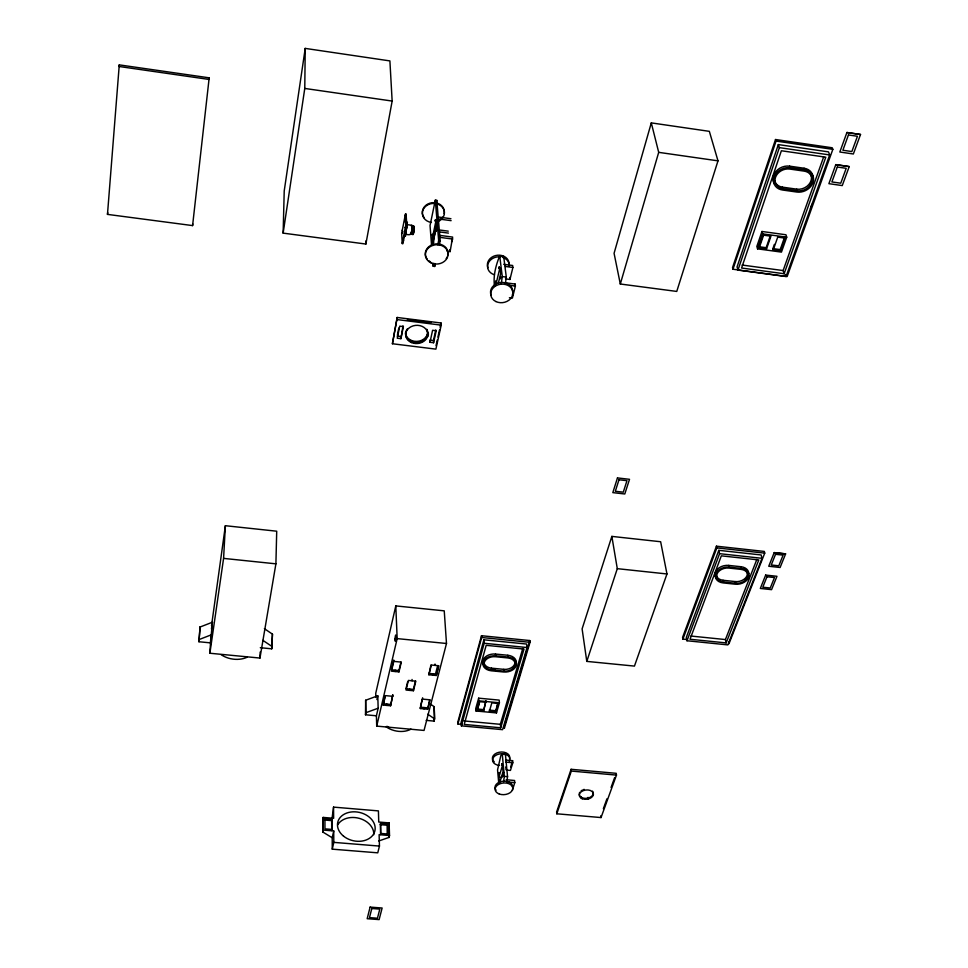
<?xml version="1.0" encoding="UTF-8"?>
<svg xmlns="http://www.w3.org/2000/svg" width="968" height="968" viewBox="0 0 968 968"><rect width="100%" height="100%" fill="white"/><g stroke="black" fill="none" stroke-linecap="round" stroke-linejoin="round"><path stroke-width="1.45" d="M283.14 233.131L304.775 88.439L305.222 48.4L389.898 60.911L392.149 101.059L365.88 244.045L283.14 233.131L284.217 190.962L305.222 48.4M411.981 227.48L411.836 225.278L406.633 224.576M413.469 227.686L413.554 226.802M414.219 227.782L414.292 226.911M210.915 635.952L209.887 653.243L259.969 658.058L275.904 563.836L276.715 531.202L225.375 525.709L211.508 625.86M260.307 647.701L271.742 648.814L272.444 634.125L264.373 628.68M271.742 648.814L272.48 634.1M259.969 658.058L260.162 652.069M209.887 653.243L223.584 558.391L225.375 525.709M411.944 228.194L412.065 227.226M413.433 228.387L413.53 227.48M414.28 227.577L414.11 229.259M200.049 626.986L198.948 641.748L210.504 642.873L212.416 622.23L200.086 627.01L199.771 629.285M198.948 641.748L200.086 627.01M209.185 77.827L192.584 225.592L107.472 214.388L119.27 64.88L209.185 77.827L209.04 79.437L119.016 66.477L119.27 64.88M411.884 228.956L412.017 228M412.852 231.775L412.925 231.013M413.493 228.242L413.276 229.96M414.231 228.339L413.675 232.55M192.584 225.592L192.741 223.898M433.277 245.436L433.277 244.238L432.986 245.315M411.594 231.497L411.944 228.859M411.727 230.638L411.848 229.743M413.324 229.948L412.925 232.453M414.074 230.045L413.82 231.763M501.267 283.866L502.271 276.582L499.706 255.915L503.675 256.447L506.3 277.114L505.49 282.934M211.435 629.043L212.416 622.23M503.578 781.648L504.34 776.36L502.271 754.254L505.441 754.544L507.547 776.639L506.784 781.926M107.472 214.388L107.726 212.706M402.797 231.788L402.289 230.13L405.459 214.109L406.112 214.194L406.741 224.407L406.487 225.701L405.64 225.726L402.894 240.391L403.547 240.475L406.487 225.701M411.557 231.34L411.291 232.998M413.046 231.533L412.622 233.712M403.547 240.475L402.918 243.67L402.252 243.573L401.659 233.312L402.289 230.13M404.636 221.684L405.205 218.841M405.652 217.292L406.112 214.194M402.252 243.573L402.894 240.391M405.822 225.604L405.459 214.109M405.06 235.406L405.302 234.123L405.423 236.131L403.862 235.926M405.423 236.131L407.371 222.156L407.117 222.87M397.195 317.468L392.415 343.749L435.89 349.133L441.214 325.139L441.045 322.997L397.195 317.468L392.415 343.749M397.437 334.722L398.804 328.019M400.909 338.667L403.402 326.615L399.736 326.156L397.267 338.219L400.909 338.667L403.003 325.805M439.254 245.049L440.174 240.766L436.786 200.364L435.31 200.158L430.034 225.544L431.559 245.146M436.193 203.183L436.786 200.364M436.048 220.45L436.52 226.161L432.478 245.327L432.031 239.58L436.048 220.45L437.536 220.643M433.737 242.653L433.507 239.774L436.919 223.584M435.298 263.599L434.692 266.454L433.192 266.26L433.809 263.405M437.754 244.843L438.661 240.572L435.31 200.158M406.088 232.308L406.802 224.891M333.561 807.118L333.633 818.287L323.179 817.415L322.767 819.315L322.767 831.996L332.206 837.744L332.278 849.166L377.762 852.832L379.456 846.08L379.117 834.67L389.535 835.529L389.1 822.897L378.742 822.038L378.415 810.894L333.561 807.118L332.084 818.105M427.832 336.67L428.449 333.851M324.933 818.904L324.679 820.041L331.649 820.622L331.903 819.485L324.933 818.904L324.958 828.85L331.964 829.431L331.903 819.485M411.424 232.054L410.989 234.014M322.792 831.972L323.179 817.415M451.548 242.109L452.092 239.604M429.974 342.285L432.599 330.269L436.229 330.729L433.591 342.733L429.974 342.285L429.816 340.131L433.434 340.579L433.591 342.733M447.131 251.208L450.096 251.607L452.649 237.087L439.242 235.297M433.434 340.579L435.781 329.906M413.517 233.24L413.663 232.356M436.048 345.564L437.294 339.925M437.923 337.106L439.484 330.052M440.101 327.22L441.045 322.997M331.964 829.431L331.709 830.568L331.649 820.622M332.206 837.744L333.73 830.943L323.203 830.072M332.278 849.166L333.803 842.378L333.73 830.943M365.493 714.783L365.964 712.678L378.161 708.213L377.786 695.798L365.662 700.251L365.493 714.783L376.407 715.788L378.161 708.213M376.407 715.788L376.709 726.109L424.044 730.441L446.49 643.49L444.239 610.844L395.791 605.908L375.741 693.269L375.862 697.432M376.915 699.574L377.786 695.798M376.709 726.109L397.17 638.614L395.791 605.908M390.6 705.769L392.79 694.963L390.6 705.769L383.219 705.079L385.07 695.617M383.219 705.079L385.433 695.629L392.851 696.319M393.77 661.386L391.483 671.175L398.973 671.889L401.309 662.112L393.77 661.386L393.722 660.031L391.423 669.82L398.925 670.534L398.973 671.889M398.925 670.534L400.921 662.16M495.87 284.725L499.96 267.712L500.686 273.484L498.278 283.418M407.649 681.835L405.979 688.684L413.384 689.385L415.417 681.17M505.514 278.869L509.954 279.45L512.907 267.458L512.641 265.498L503.723 264.325M380.533 834.585L380.509 823.526L387.43 824.107L387.478 835.154L387.43 824.107M413.457 690.741L415.829 681.157L408.387 680.443L406.04 690.039L413.457 690.741L413.384 689.385M512.435 294.889L513.028 292.481M514.528 286.455L515.121 284.035L504.594 282.668M515.121 284.035L515.399 286.044L512.399 298.108L509.398 297.721M389.1 822.897L389.063 837.405L378.73 840.986M420.584 705.841L422.29 699.126M428.872 674.769L431.341 665.028L438.831 665.754L436.326 675.482L428.872 674.769L430.905 665.076M422.701 699.126L430.07 699.816L427.65 709.217L420.318 708.54L422.629 697.771M389.063 837.405L389.535 835.529M435.491 674.018L437.379 666.698M427.65 709.217L429.647 699.816M436.326 675.482L438.383 665.79M426.186 720.374L434.293 721.124L434.124 706.628L430.579 704.232M412.779 232.889L412.223 234.51L412.017 233.796M413.372 233.808L413.517 232.986M504.183 726.508L504.364 728.287L530.016 642.328L529.811 640.55L481.495 635.722L457.779 722.225L457.912 724.004L462.401 724.427M457.912 724.004L481.653 637.501L481.495 635.722M483.891 639.812L461.107 722.394L461.373 725.867L502.574 729.666L527.028 647.531L526.64 644.059L483.891 639.812L484.194 643.272L461.373 725.867M478.652 698.17L475.796 708.322L476.014 710.996L496.463 712.908L499.415 702.78L499.161 700.106L478.652 698.17L478.882 700.844L476.014 710.996M483.576 710.923L485.924 700.965L483.576 710.923L477.321 710.33L479.233 701.812M477.321 710.33L479.753 701.703L486.033 702.296M651.295 122.888L614.075 253.313L620.306 284.011L676.753 291.428L717.99 160.845L709.338 131.345L651.295 122.888L658.7 152.351L620.306 284.011M495.604 712.049L498.109 703.433L491.841 702.853L489.348 711.456L495.604 712.049L497.516 703.7M500.686 727.791L524.027 649.068L486.19 645.329L464.229 724.427L500.686 727.791L500.347 724.318L522.793 648.463M504.618 725.08L508.031 713.622M508.89 710.754L511.878 700.723M513.584 694.988L515.714 687.825M516.573 684.969L522.551 664.907M524.257 659.172L526.398 652.009M527.245 649.141L529.811 640.55M499.379 782.108L498.919 777.171L502.477 765.434L503.058 771.617L499.887 782.035M502.489 776.142L503.675 772.234M510.632 767.043L512.592 760.666L505.671 760.049M512.592 760.666L512.81 762.76L510.451 770.419L506.312 770.044M512.399 790.275L514.794 782.628L514.577 780.486L506.191 779.748M611.849 536.393L582.107 628.873L586.789 661.398L634.451 666.093L666.964 573.964L660.648 541.741L611.849 536.393L617.294 568.664L586.789 661.398M405.931 232.889C404.176 234.897 411.606 235.684 411.146 233.203M775.513 139.513L732.534 267.616L732.982 269.237L787.165 276.497L832.843 149.35L832.25 147.777L775.513 139.513L776.046 141.074L732.982 269.237M411.436 226.101L411.836 225.278M778.32 144.583L737.047 266.914L737.955 270.096L786.04 276.533L829.661 154.941L828.511 151.879L778.32 144.583L779.361 147.632L737.955 270.096M571.096 769.294L556.612 812.007L556.818 813.798L601.031 817.561L616.471 775.102L616.205 773.311L571.096 769.294L571.326 771.072L556.818 813.798M413.384 233.506L412.973 234.607L412.816 233.591M761.961 231.473L756.831 246.441L757.569 248.861L781.454 252.116L786.73 237.184L785.943 234.764L761.961 231.473L762.711 233.881L757.569 248.861M759.335 245.291L762.736 235.393M766.535 248.921L770.951 236.192L763.595 235.188L759.227 247.917L766.535 248.921L766.16 247.699L770.08 236.398M773.287 249.829L777.727 237.124L785.06 238.14L780.583 250.833L773.287 249.829L772.9 248.619L774.376 244.384M780.583 250.833L780.196 249.611L784.564 237.208L784.963 238.418M784.128 273.738L825.801 157.191L781.382 150.754L741.585 268.027L784.128 273.738L783.124 270.556L823.647 156.961M810.47 208.507L811.983 204.272M603.354 808.703L606.948 798.794M611.062 787.468L614.656 777.558M860.528 134.492L853.352 153.985L839.837 152.012L846.915 132.483L860.528 134.492L846.94 132.519M728.577 642.038L728.965 643.756L764.744 553.139L764.321 551.433L716.441 546.182L682.585 637.367L682.924 639.098L687.377 639.545M682.924 639.098L716.828 547.888L716.441 546.182M718.813 550.332L686.324 637.392L686.99 640.755L727.827 644.894L761.997 558.306L761.163 554.966L718.813 550.332L719.575 553.672L686.99 640.755M726.157 642.909L758.803 559.928L721.329 555.838L690.027 639.255L726.157 642.909L725.419 639.558L756.867 559.395M774.206 552.607L768.749 566.256L780.111 567.49L785.617 553.865L774.206 552.607L785.58 553.877M499.706 255.915C495.798 265.365 493.014 276.122 494.539 286.383M411.557 226.076L411.993 226.875M413.058 225.943L413.481 227.069M413.808 226.04L414.231 227.177M413.784 226.379L414.207 226.669M502.271 754.254L500.843 755.572L497.552 769.899L498.75 783.148M413.167 226.028L413.469 226.572M199.263 639.485L211.677 634.681M387.757 834.029L380.811 833.448L380.509 823.526M333.803 842.378L379.456 846.08M380.23 824.663L387.139 825.232M571.326 771.072L616.471 775.102M504.34 776.36L507.547 776.639M498.919 777.171L502.089 777.449M507.789 782.011L514.794 782.628M505.877 762.143L512.81 762.76M463.962 720.942L500.347 724.318M477.2 709L483.468 709.58M489.227 710.125L495.471 710.706M383.171 703.724L390.54 704.414M427.566 707.874L420.245 707.185L420.318 708.54M478.882 700.844L499.415 702.78M483.976 662.415A9.426 6.643 -5.3 0 0 491.502 668.162L503.735 669.348A9.414 6.631 -5.6 0 0 515.024 661.93M492.615 669.166L495.326 669.433M491.659 669.941L503.917 671.126A9.426 6.631 -5.6 0 0 515.024 665.427A9.426 6.631 -5.6 0 0 507.74 657.925L495.41 656.715A9.438 6.643 -5.3 0 0 484.303 662.427A9.438 6.643 -5.3 0 0 491.659 669.941L491.502 668.162M428.8 673.413L436.241 674.127M484.194 643.272L527.028 647.531M397.17 638.614L446.49 643.49M483.274 664.423A10.684 7.526 -5.3 0 1 485.367 656.921A10.684 7.526 -5.3 0 1 495.495 654.053L507.813 655.263A10.672 7.514 -5.6 0 1 516.053 663.794M495.664 655.832L507.994 657.042A10.684 7.514 -5.6 0 1 516.246 665.536A10.684 7.514 -5.6 0 1 503.662 671.998L491.417 670.812A10.696 7.526 -5.3 0 1 483.08 662.306A10.696 7.526 -5.3 0 1 495.664 655.832L495.495 654.053M481.653 637.501L530.016 642.328M690.85 636.036L725.419 639.558M223.584 558.391L275.904 563.836M617.294 568.664L666.964 573.964M716.247 574.193A9.62 6.885 -12.5 0 0 723.12 580.28L735.244 581.574A9.62 6.873 -12.8 0 0 745.312 578.198A9.62 6.873 -12.8 0 0 746.28 570.406M723.507 581.998L735.644 583.293A9.632 6.873 -12.8 0 0 747.453 577.315A9.632 6.873 -12.8 0 0 741.028 569.378L728.819 568.059A9.632 6.885 -12.5 0 0 717.01 574.048A9.632 6.885 -12.5 0 0 723.507 581.998L723.12 580.28M719.575 553.672L761.997 558.306M716.332 578.126A10.902 7.804 -12.5 0 1 717.336 569.269A10.902 7.804 -12.5 0 1 728.771 565.409L740.98 566.728A10.902 7.78 -12.8 0 1 748.688 573.673M729.17 567.115L741.391 568.434A10.914 7.78 -12.8 0 1 748.663 577.436A10.914 7.78 -12.8 0 1 735.281 584.212L723.156 582.918A10.914 7.804 -12.5 0 1 715.8 573.903A10.914 7.804 -12.5 0 1 729.17 567.115L728.771 565.409M716.828 547.888L764.744 553.139M397.158 336.065L400.8 336.513M397.304 319.609L441.214 325.139M502.271 276.582L506.3 277.114M508.805 285.185L515.399 286.044M402.506 242.302L403.172 242.387M505.465 266.478L512.907 267.458M742.129 265.05L783.124 270.556M406.076 224.31L406.741 224.407M439.472 229.985L448.257 231.158M439.629 231.933L448.426 233.107M405.435 227.541L406.1 227.637M404.854 227.504L407.092 227.795M439.411 237.293L452.83 239.084M401.659 233.312L402.325 233.397M432.031 239.58L433.507 239.774M438.661 240.572L440.174 240.766M758.851 246.707L766.16 247.699M772.9 248.619L780.196 249.611M437.705 216.929L450.943 218.72M437.863 218.865L451.124 220.656M405.205 215.392L405.858 215.489M762.711 233.881L786.73 237.184M658.7 152.351L717.99 160.845M774.751 180.919A11.652 9.559 -24.3 0 0 782.422 187.139L796.761 189.171A11.652 9.523 -24.7 0 0 808.825 184.537A11.652 9.523 -24.7 0 0 810.264 173.538M782.955 188.724L797.305 190.756A11.664 9.523 -24.6 0 0 811.535 182.48A11.664 9.523 -24.6 0 0 804.202 171.13L789.743 169.061A11.664 9.571 -24.3 0 0 775.513 177.35A11.664 9.571 -24.3 0 0 782.955 188.724L782.422 187.139M835.82 164.657L849.19 166.593M304.775 88.439L392.149 101.059M774.448 183.968A13.201 10.842 -24.3 0 1 775.937 171.433A13.201 10.842 -24.3 0 1 789.646 166.157L804.105 168.238A13.213 10.793 -24.7 0 1 812.999 178.197M790.19 167.73L804.662 169.811A13.225 10.793 -24.6 0 1 812.975 182.674A13.225 10.793 -24.6 0 1 796.858 192.051L782.507 190.018A13.225 10.842 -24.3 0 1 774.073 177.132A13.225 10.842 -24.3 0 1 790.19 167.73L789.646 166.157M776.046 141.074L832.843 149.35M779.361 147.632L829.661 154.941M262.836 640.344L272.129 646.563M427.771 714.215L434.838 719.043L434.1 706.64M410.734 234.401L410.517 233.675M804.105 168.238L804.662 169.811M796.761 189.171L797.305 190.756M785.363 274.416L786.04 276.533M740.98 566.728L741.391 568.434M735.244 581.574L735.644 583.293M600.777 815.782L601.031 817.561M588.06 797.378L588.302 799.169M581.211 796.785L581.453 798.576M509.7 277.489L509.954 279.45M507.813 655.263L507.994 657.042M503.735 669.348L503.917 671.126M505.78 766.958L506.022 769.427M496.209 710.234L496.463 712.908M449.914 249.611L450.096 251.607M434.463 263.538L434.692 266.454M432.962 263.236L433.192 266.26M435.007 664.048L435.092 665.391M432.527 673.776L432.599 675.12M434.136 718.365L434.293 721.124M423.911 707.535L423.984 708.879M412.041 679.451L412.102 680.806M409.682 689.034L409.742 690.39M395.174 670.183L395.234 671.526M386.861 704.075L386.91 705.43M388.652 824.76L389.088 837.429M365.783 241.032L365.88 244.045M365.638 700.227L365.94 712.702M411.013 729.146A19.457 13.927 13.6 0 1 386.208 726.871M389.596 727.839A18.247 13.056 13.6 0 1 386.958 726.266M247.324 657.127A20.413 14.205 8.3 0 1 221.091 654.61M337.784 824.724A18.997 14.496 12.9 0 1 359.334 818.371A18.997 14.496 12.9 0 1 373.769 834.718M592.573 791.195A7.091 4.634 -7 0 1 587.673 798.176A7.091 4.634 -7 0 1 579.203 793.941M579.384 793.131A7.091 4.634 -7 0 1 579.759 792.332M581.115 790.88A7.091 4.634 -7 0 1 582.034 790.275M583.075 789.779A7.091 4.634 -7 0 1 584.224 789.392M437.451 203.994A11.059 9.559 -4.9 0 1 444.433 212.597A11.059 9.559 -4.9 0 1 437.778 221.66M431.425 222.434A11.059 9.559 -4.9 0 1 422.52 211.508A11.059 9.559 -4.9 0 1 435.37 203.522M437.391 203.207A11.047 9.559 -4.9 0 1 444.179 213.686M442.582 217.183A11.047 9.559 -4.9 0 1 441.239 218.671M424.274 217.848A11.047 9.559 -4.9 0 1 424.032 207.213A11.047 9.559 -4.9 0 1 435.298 202.736M427.336 259.291A11.374 9.668 -4.9 0 1 434.269 244.13A11.374 9.668 -4.9 0 1 447.833 255.056M447.216 256.883A11.374 9.668 -4.9 0 1 446.188 258.589M430.518 261.832A11.374 9.668 -4.9 0 1 428.776 260.695M427.662 331.903A11.084 9.111 -3.4 0 1 416.845 341.401A11.084 9.111 -3.4 0 1 405.519 332.75M426.84 329.749A11.096 9.123 -3.4 0 1 415.841 342.708A11.096 9.123 -3.4 0 1 407.31 328.914M427.723 332.738A11.084 9.123 -3.4 0 1 415.816 342.236A11.084 9.123 -3.4 0 1 405.725 331.794M426.803 329.277A11.084 9.123 -3.4 0 1 427.469 330.971M496.027 790.19A8.845 5.844 -5.1 0 1 501.751 781.418A8.845 5.844 -5.1 0 1 512.604 786.754M499.488 765.434A8.724 5.844 -5.1 0 1 492.833 758.513A8.724 5.844 -5.1 0 1 503.989 753.915A8.724 5.844 -5.1 0 1 509.313 761.392M494.273 761.852A8.712 5.844 -5.1 0 1 499.064 752.269A8.712 5.844 -5.1 0 1 509.579 758.646M494.442 274.767A10.914 9.196 -8.4 0 1 488.005 263.828A10.914 9.196 -8.4 0 1 500.625 256.895M502.452 257.282A10.914 9.196 -8.4 0 1 509.313 265.849M487.933 267.773A10.902 9.184 -8.4 0 1 497.588 255.213A10.902 9.184 -8.4 0 1 508.878 265.825M491.079 295.143A11.108 9.257 -8.2 0 1 499.972 282.62A11.108 9.257 -8.2 0 1 512.641 291.549M747.09 577.751A10.902 7.78 -12.8 0 1 745.324 579.529M436.036 231.207C436.423 232.864 436.544 227.032 436.036 231.207M432.127 235.635C432.514 237.257 432.587 231.618 432.127 235.635M435.201 220.982C435.6 222.579 435.661 216.929 435.201 220.982M394.896 639.11C395.561 647.919 396.626 626.49 394.896 639.11M501.69 764.127C501.545 767.213 502.428 762.3 501.69 764.127M502.731 775.138C502.586 778.26 503.469 773.323 502.731 775.138M495.592 281.664C495.495 285.112 496.427 278.554 495.592 281.664M498.98 267.555C498.883 271.016 499.827 264.397 498.98 267.555M500.262 277.852C500.166 281.349 501.109 274.694 500.262 277.852M498.968 773.117C498.822 776.191 499.706 771.302 498.968 773.117M370.115 907.101L367.174 918.705L379.117 919.6L382.13 908.008L370.115 907.101M371.809 908.504L369.486 917.616L377.447 918.221L379.807 909.109L371.809 908.504M617.463 477.926L612.817 492.627L624.796 493.982L629.515 479.305L617.463 477.926M618.976 479.765L615.333 491.272L623.283 492.167L626.974 480.673L618.976 479.765M835.795 164.621L828.886 183.678L842.245 185.578L849.239 166.569L835.795 164.621M848.44 134.951L842.886 150.246L851.852 151.553L857.454 136.282L848.44 134.951M837.308 167.028L831.887 181.936L840.744 183.206L846.213 168.311L837.308 167.028M765.664 575.077L760.328 588.447L771.569 589.645L776.965 576.299L765.664 575.077M775.525 554.301L771.254 564.997L778.792 565.808L783.1 555.136L775.525 554.301M766.983 576.746L762.796 587.213L770.262 588L774.485 577.545L766.983 576.746M430.905 322.538L407.504 319.597L430.905 322.538M343.483 836.098A19.058 14.496 12.9 0 0 374.701 831.56A19.058 14.496 12.9 0 0 350.779 812.043A19.058 14.496 12.9 0 0 343.483 836.098M582.47 798.769A7.091 4.634 -7 0 0 593.42 794.401A7.091 4.634 -7 0 0 583.22 790.662A7.091 4.634 -7 0 0 582.47 798.769M431.159 262.957A11.386 9.668 -4.9 0 0 448.099 254.003A11.386 9.668 -4.9 0 0 430.929 246.199A11.386 9.668 -4.9 0 0 431.159 262.957M411.376 342.527A11.096 9.123 -3.4 0 0 427.82 334.057A11.096 9.123 -3.4 0 0 411.001 326.736A11.096 9.123 -3.4 0 0 411.376 342.527M499.282 794.014A8.857 5.844 -5.1 0 0 512.774 788.557A8.857 5.844 -5.1 0 0 499.791 783.85A8.857 5.844 -5.1 0 0 499.282 794.014M495.931 301.556A11.12 9.257 -8.2 0 0 512.871 293.243A11.12 9.257 -8.2 0 0 496.56 285.451A11.12 9.257 -8.2 0 0 495.931 301.556"/></g></svg>
